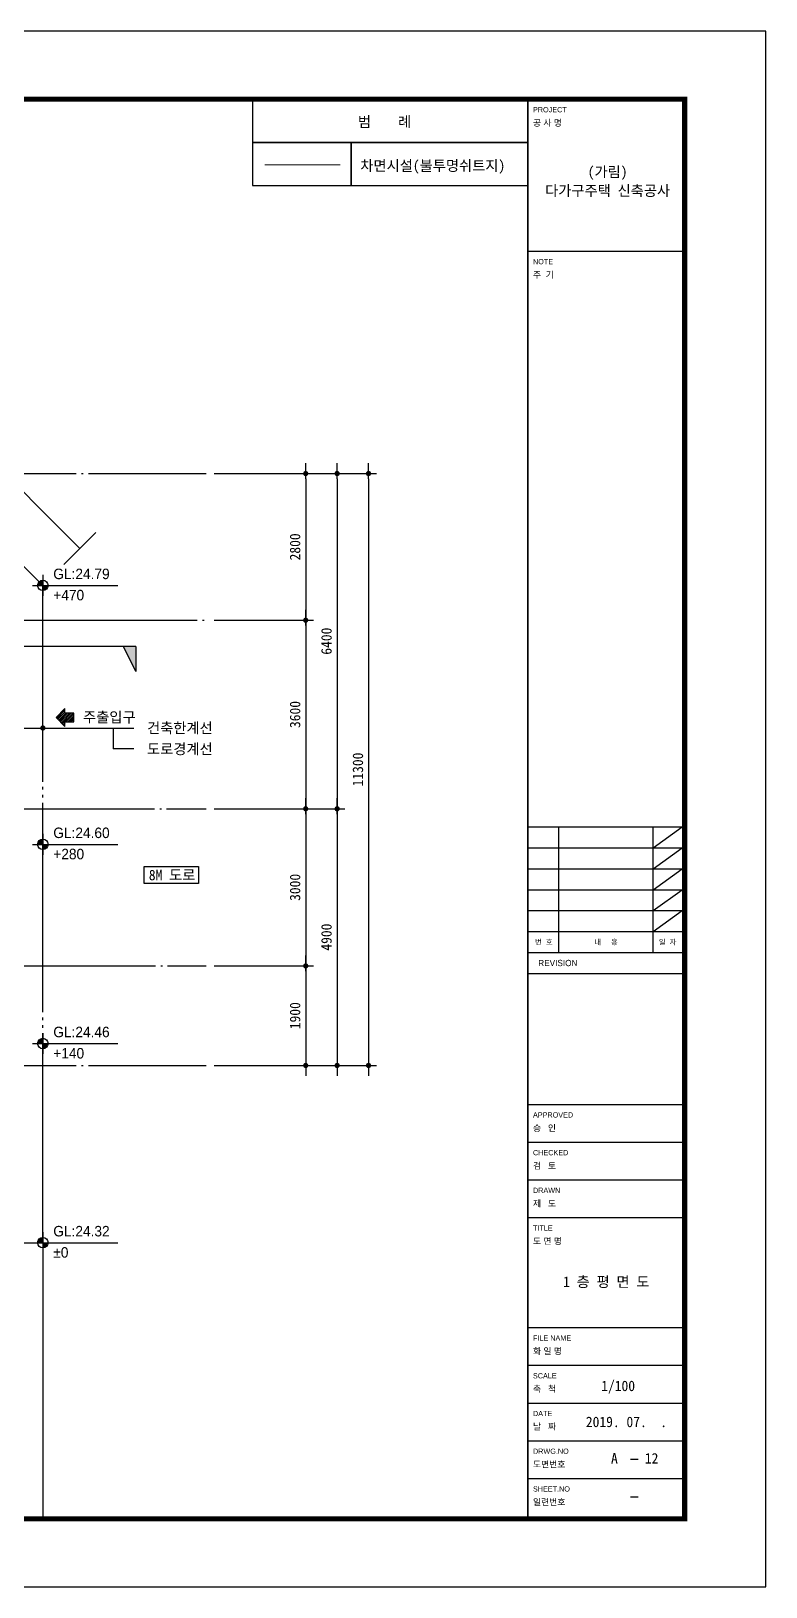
# Model space of a CAD drawing. Header units: millimetres. Extents: x 0 to 42050, y 0 to 29700.
# Drawn here: x 28011 to 42050, y 0 to 29700 of the extents above; entities that cross this region are included whole.
import ezdxf
from ezdxf.enums import TextEntityAlignment as Align

# ---------------------------------------------------------------- set-up
doc = ezdxf.new("R2010")
doc.units = ezdxf.units.MM
doc.header["$LTSCALE"] = 100
for name, pattern in [('CEN', [52.3, 50, -1, 0.3, -1]), ('DIV', [44, 40, -1, 0.5, -1, 0.5, -1]), ('HID', [2, 1, -1]), ('HIDDEN', [2, 1, -1]), ('HIDDEN2', [4.7625, 3.175, -1.5875])]:
    doc.linetypes.add(name, pattern=pattern)
for name, color, linetype in [('2SEC', 2, 'Continuous'), ('CEN', 1, 'CEN'), ('ETC', 6, 'Continuous'), ('FIX', 7, 'Continuous'), ('LAND', 2, 'DIV'), ('ms_l-도로', 7, 'Continuous'), ('ms_sb-건축한계선', 5, 'HIDDEN'), ('RXANNOT', 6, 'Continuous'), ('RXDIM', 7, 'Continuous'), ('RXLEADER', 7, 'Continuous'), ('RXSBTXT', 6, 'Continuous'), ('RXSYMBOL', 7, 'Continuous'), ('TEXT', 3, 'Continuous'), ('글씨', 3, 'Continuous')]:
    doc.layers.add(name, color=color, linetype=linetype)
doc.layers.add('지단-차량진입불가', color=1, linetype='Continuous', lineweight=0)
doc.styles.add('SIM', font='')
doc.styles.add('굴림체', font='')
doc.styles.add('울릉도L', font='')
doc.styles.get('SIM').set_extended_font_data('Gulim')
doc.styles.get('굴림체').set_extended_font_data('GulimChe')
doc.styles.get('울릉도L').set_extended_font_data('hy울릉도l')
doc.dimstyles.new('NDIM 100', dxfattribs={"dimscale": 100, "dimtxt": 2, "dimasz": 1, "dimexe": 1.5, "dimexo": 1.5, "dimgap": 1, "dimtad": 1, "dimdec": 0, "dimtxsty": '굴림체', "dimblk1": '_RXDOT', "dimblk2": '_RXDOT', "dimsah": 1, "dimcen": 3, "dimclrd": 6, "dimclre": 6, "dimclrt": 3, "dimazin": 3, "dimtfac": 1, "dimtdec": 0, "dimtix": 1, "dimtmove": 2, "dimatfit": 3, "dimldrblk": '_RXDOT'})

# ---------------------------------------------------------------- blocks, each defined once
blk = doc.blocks.new('A$C4838202B')
at = {"color": 3}
for p, q in [((750, 510), (810, 510)), ((750, 234.2), (810, 234.2)), ((750, 184.2), (810, 184.2)), ((750, 141), (810, 141)), ((750, 99), (810, 99))]:
    blk.add_line(p, q, dxfattribs=at)
at = {"color": 4}
for p, q in [((750, 290.2), (810, 290.2)), ((761.9, 242.2), (761.9, 290.2)), ((797.9, 242.2), (797.9, 290.2)), ((797.9, 282.2), (809, 290.2)), ((750, 282.2), (810, 282.2)), ((797.9, 274.2), (809, 282.2)), ((750, 274.2), (810, 274.2)), ((797.9, 266.2), (809, 274.2)), ((750, 266.2), (810, 266.2)), ((797.9, 258.2), (809, 266.2)), ((750, 258.2), (810, 258.2)), ((797.9, 250.2), (809, 258.2)), ((750, 250.2), (810, 250.2)), ((750.35, 242.2), (810, 242.2)), ((750, 169.8), (810, 169.8)), ((750, 155.4), (810, 155.4)), ((750, 84.6), (810, 84.6)), ((750, 70.2), (810, 70.2)), ((750, 55.8), (810, 55.8)), ((792.2, 48.6), (789.2, 48.6)), ((750, 41.4), (810, 41.4)), ((792.2, 34.2), (789.2, 34.2))]:
    blk.add_line(p, q, dxfattribs=at)
at = {"color": 2, "const_width": 2}
blk.add_lwpolyline([(32, 26), (810, 26), (810, 568), (32, 568)], close=True, dxfattribs=at)
at = {"color": 2, "const_width": 0.7}
blk.add_lwpolyline([(750, 568), (750, 26)], dxfattribs=at)
at = {"layer": 'DEFPOINTS'}
blk.add_lwpolyline([(0, 0), (841, 0), (841, 594), (0, 594)], close=True, dxfattribs=at)
at = {"color": 3, "style": '울릉도L'}
for s, height, p in [('PROJECT', 2, (752, 564)), ('NOTE', 2, (752, 506)), ('REVISION', 2.4, (754, 238.2)), ('APPROVED', 2, (752, 180.2)), ('CHECKED', 2, (752, 165.8)), ('DRAWN', 2, (752, 151.4)), ('TITLE', 2, (752, 137)), ('FILE NAME', 2, (752, 95)), ('SCALE', 2, (752, 80.6)), ('DATE', 2, (752, 66.2)), ('DRWG.NO', 2, (752, 51.8)), ('SHEET.NO', 2, (752, 37.4))]:
    blk.add_text(s, height=height, dxfattribs=at).set_placement(p, align=Align.MIDDLE_LEFT)
at = {"color": 6, "style": '울릉도L'}
for s, p in [('공 사 명', (752, 559)), ('주  기', (752, 501)), ('승   인', (752, 175.2)), ('검   토', (752, 160.8)), ('제   도', (752, 146.4)), ('도 면 명', (752, 132)), ('화 일 명', (752, 90)), ('축   척', (752, 75.6)), ('날   짜', (752, 61.2)), ('도면번호', (752, 46.8)), ('일련번호', (752, 32.4))]:
    blk.add_text(s, height=2.4, dxfattribs=at).set_placement(p, align=Align.MIDDLE_LEFT)
for s, p in [('번  호', (756.13, 246.2)), ('내     용', (779.9, 246.2)), ('일  자', (803.45, 246.2))]:
    blk.add_text(s, height=2, dxfattribs=at).set_placement(p, align=Align.MIDDLE_CENTER)
blk = doc.blocks.new('_RXDOT')
at = {"color": 0, "linetype": 'ByBlock'}
blk.add_line((-1, 0), (2, 0), dxfattribs=at)
at = {"color": 0, "linetype": 'ByBlock', "const_width": 0.5}
blk.add_lwpolyline([(-0.25, 0, 1), (0.25, 0, 1)], format="xyb", close=True, dxfattribs=at)
blk = doc.blocks.new('*D34')
at = {"layer": 'DEFPOINTS', "color": 0, "transparency": 16777216}
for p in [(31358, 21254), (31358, 18454), (33258, 18454)]:
    blk.add_point(p, dxfattribs=at)
at = {"layer": 'RXDIM', "color": 6, "lineweight": -2, "transparency": 16777216}
for p, q in [((31508, 21254), (33408, 21254)), ((33258, 21154), (33258, 18554)), ((31508, 18454), (33408, 18454))]:
    blk.add_line(p, q, dxfattribs=at)
at = {"layer": 'RXDIM', "color": 6, "lineweight": -2, "transparency": 16777216, "xscale": 100, "yscale": 100, "zscale": 100}
for p, rotation in [((33258, 21254), 90), ((33258, 18454), 270)]:
    blk.add_blockref('_RXDOT', p, dxfattribs=dict(at, rotation=rotation))
at = {"layer": 'RXDIM', "color": 3, "transparency": 16777216, "insert": (33055, 19854), "char_height": 200, "attachment_point": 5, "rotation": 90, "style": '굴림체'}
blk.add_mtext('\\A1;2800', dxfattribs=at)
blk = doc.blocks.new('*D35')
at = {"layer": 'DEFPOINTS', "color": 0, "transparency": 16777216}
for p in [(31358, 18454), (31358, 14854), (33258, 14854)]:
    blk.add_point(p, dxfattribs=at)
at = {"layer": 'RXDIM', "color": 6, "lineweight": -2, "transparency": 16777216}
for p, q in [((31508, 18454), (33408, 18454)), ((33258, 18354), (33258, 14954)), ((31508, 14854), (33408, 14854))]:
    blk.add_line(p, q, dxfattribs=at)
at = {"layer": 'RXDIM', "color": 6, "lineweight": -2, "transparency": 16777216, "xscale": 100, "yscale": 100, "zscale": 100}
for p, rotation in [((33258, 18454), 90), ((33258, 14854), 270)]:
    blk.add_blockref('_RXDOT', p, dxfattribs=dict(at, rotation=rotation))
at = {"layer": 'RXDIM', "color": 3, "transparency": 16777216, "insert": (33055, 16654), "char_height": 200, "attachment_point": 5, "rotation": 90, "style": '굴림체'}
blk.add_mtext('\\A1;3600', dxfattribs=at)
blk = doc.blocks.new('*D36')
at = {"layer": 'DEFPOINTS', "color": 0, "transparency": 16777216}
for p in [(31358, 21254), (31358, 14854), (33858, 14854)]:
    blk.add_point(p, dxfattribs=at)
at = {"layer": 'RXDIM', "color": 6, "lineweight": -2, "transparency": 16777216}
for p, q in [((31508, 21254), (34008, 21254)), ((33858, 21154), (33858, 14954)), ((31508, 14854), (34008, 14854))]:
    blk.add_line(p, q, dxfattribs=at)
at = {"layer": 'RXDIM', "color": 6, "lineweight": -2, "transparency": 16777216, "xscale": 100, "yscale": 100, "zscale": 100}
for p, rotation in [((33858, 21254), 90), ((33858, 14854), 270)]:
    blk.add_blockref('_RXDOT', p, dxfattribs=dict(at, rotation=rotation))
at = {"layer": 'RXDIM', "color": 3, "transparency": 16777216, "insert": (33655, 18054), "char_height": 200, "attachment_point": 5, "rotation": 90, "style": '굴림체'}
blk.add_mtext('\\A1;6400', dxfattribs=at)
blk = doc.blocks.new('*D37')
at = {"layer": 'DEFPOINTS', "color": 0, "transparency": 16777216}
for p in [(31358, 14854), (31358, 11854), (33258, 11854)]:
    blk.add_point(p, dxfattribs=at)
at = {"layer": 'RXDIM', "color": 6, "lineweight": -2, "transparency": 16777216}
for p, q in [((31508, 14854), (33408, 14854)), ((33258, 14754), (33258, 11954)), ((31508, 11854), (33408, 11854))]:
    blk.add_line(p, q, dxfattribs=at)
at = {"layer": 'RXDIM', "color": 6, "lineweight": -2, "transparency": 16777216, "xscale": 100, "yscale": 100, "zscale": 100}
for p, rotation in [((33258, 14854), 90), ((33258, 11854), 270)]:
    blk.add_blockref('_RXDOT', p, dxfattribs=dict(at, rotation=rotation))
at = {"layer": 'RXDIM', "color": 3, "transparency": 16777216, "insert": (33055, 13354), "char_height": 200, "attachment_point": 5, "rotation": 90, "style": '굴림체'}
blk.add_mtext('\\A1;3000', dxfattribs=at)
blk = doc.blocks.new('*D38')
at = {"layer": 'DEFPOINTS', "color": 0, "transparency": 16777216}
for p in [(31358, 11854), (31358, 9954), (33258, 9954)]:
    blk.add_point(p, dxfattribs=at)
at = {"layer": 'RXDIM', "color": 6, "lineweight": -2, "transparency": 16777216}
for p, q in [((31508, 11854), (33408, 11854)), ((33258, 11754), (33258, 10054)), ((31508, 9954), (33408, 9954))]:
    blk.add_line(p, q, dxfattribs=at)
at = {"layer": 'RXDIM', "color": 6, "lineweight": -2, "transparency": 16777216, "xscale": 100, "yscale": 100, "zscale": 100}
for p, rotation in [((33258, 11854), 90), ((33258, 9954), 270)]:
    blk.add_blockref('_RXDOT', p, dxfattribs=dict(at, rotation=rotation))
at = {"layer": 'RXDIM', "color": 3, "transparency": 16777216, "insert": (33055, 10904), "char_height": 200, "attachment_point": 5, "rotation": 90, "style": '굴림체'}
blk.add_mtext('\\A1;1900', dxfattribs=at)
blk = doc.blocks.new('*D39')
at = {"layer": 'DEFPOINTS', "color": 0, "transparency": 16777216}
for p in [(31358, 21254), (31358, 9954), (34458, 9954)]:
    blk.add_point(p, dxfattribs=at)
at = {"layer": 'RXDIM', "color": 6, "lineweight": -2, "transparency": 16777216}
for p, q in [((31508, 21254), (34608, 21254)), ((34458, 21154), (34458, 10054)), ((31508, 9954), (34608, 9954))]:
    blk.add_line(p, q, dxfattribs=at)
at = {"layer": 'RXDIM', "color": 6, "lineweight": -2, "transparency": 16777216, "xscale": 100, "yscale": 100, "zscale": 100}
for p, rotation in [((34458, 21254), 90), ((34458, 9954), 270)]:
    blk.add_blockref('_RXDOT', p, dxfattribs=dict(at, rotation=rotation))
at = {"layer": 'RXDIM', "color": 3, "transparency": 16777216, "insert": (34255, 15604), "char_height": 200, "attachment_point": 5, "rotation": 90, "style": '굴림체'}
blk.add_mtext('\\A1;11300', dxfattribs=at)
blk = doc.blocks.new('ertkjelrky')
at = {"layer": 'LAND'}
blk.add_lwpolyline([(17000, -3536), (13464, 0), (0, 0), (0, -15436), (0, -16083), (17000, -16083)], close=True, dxfattribs=at)
at = {"layer": 'ms_sb-건축한계선', "linetype": 'HIDDEN2', "ltscale": 0.5}
for points in [[(16000, -16083), (16000, -3950), (13050, -1000), (0, -1000)], [(500, -1000), (500, -15583), (16000, -15583)]]:
    blk.add_lwpolyline(points, dxfattribs=at)
blk = doc.blocks.new('*D46')
at = {"layer": 'DEFPOINTS', "color": 0, "transparency": 16777216}
for p in [(31358, 14854), (31358, 9954), (33858, 9954)]:
    blk.add_point(p, dxfattribs=at)
at = {"layer": 'RXDIM', "color": 6, "lineweight": -2, "transparency": 16777216}
for p, q in [((31508, 14854), (34008, 14854)), ((33858, 14754), (33858, 10054)), ((31508, 9954), (34008, 9954))]:
    blk.add_line(p, q, dxfattribs=at)
at = {"layer": 'RXDIM', "color": 6, "lineweight": -2, "transparency": 16777216, "xscale": 100, "yscale": 100, "zscale": 100}
for p, rotation in [((33858, 14854), 90), ((33858, 9954), 270)]:
    blk.add_blockref('_RXDOT', p, dxfattribs=dict(at, rotation=rotation))
at = {"layer": 'RXDIM', "color": 3, "transparency": 16777216, "insert": (33655, 12404), "char_height": 200, "attachment_point": 5, "rotation": 90, "style": '굴림체'}
blk.add_mtext('\\A1;4900', dxfattribs=at)
blk = doc.blocks.new('arrow19')
at = {"color": 0}
for p, q in [((0, -0.2), (0.45, 0.25)), ((0, -0.1), (0.35, 0.25)), ((0, 0.1), (0.15, 0.25)), ((0, 0), (0.25, 0.25)), ((0, 0.2), (0.05, 0.25)), ((0.051, -0.25), (0.65, 0.35)), ((0.151, -0.25), (0.7, 0.3)), ((0.251, -0.25), (0.75, 0.25)), ((0.351, -0.25), (0.801, 0.199)), ((0.451, -0.25), (0.851, 0.149)), ((0.5, 0.4), (0.55, 0.45)), ((0.5, 0.3), (0.6, 0.4)), ((0.5, -0.301), (0.901, 0.099)), ((0.5, -0.402), (0.951, 0.049))]:
    blk.add_line(p, q, dxfattribs=at)
blk.add_lwpolyline([(0, 0.25), (0, -0.25), (0.5, -0.25), (0.5, -0.5), (1, 0), (0.5, 0.5), (0.5, 0.25)], close=True, dxfattribs=at)
blk = doc.blocks.new('*B61', base_point=(28235, 10373))
at = {"layer": 'RXSYMBOL'}
for p, q in [((28235, 10573), (28235, 10173)), ((28035, 10373), (29669, 10373))]:
    blk.add_line(p, q, dxfattribs=at)
blk.add_circle((28235, 10373), 100, dxfattribs=at)
for points in [[(28235, 10373), (28235, 10473), (28135, 10373), (28165, 10444)], [(28235, 10373), (28235, 10273), (28335, 10373), (28306, 10302)]]:
    blk.add_solid(points, dxfattribs=at)
at = {"layer": 'RXSBTXT', "color": 3, "style": 'SIM'}
for s, p in [('GL:24.46', (28435, 10493)), ('+140', (28435, 10087))]:
    blk.add_text(s, height=200, dxfattribs=at).set_placement(p)
blk = doc.blocks.new('*B63', base_point=(28235, 19118))
at = {"layer": 'RXSYMBOL'}
for p, q in [((28235, 19318), (28235, 18918)), ((28035, 19118), (29669, 19118))]:
    blk.add_line(p, q, dxfattribs=at)
blk.add_circle((28235, 19118), 100, dxfattribs=at)
for points in [[(28235, 19118), (28235, 19218), (28135, 19118), (28165, 19189)], [(28235, 19118), (28235, 19018), (28335, 19118), (28306, 19047)]]:
    blk.add_solid(points, dxfattribs=at)
at = {"layer": 'RXSBTXT', "color": 3, "style": 'SIM'}
for s, p in [('GL:24.79', (28435, 19238)), ('+470', (28435, 18833))]:
    blk.add_text(s, height=200, dxfattribs=at).set_placement(p)
blk = doc.blocks.new('*B65', base_point=(28235, 6571))
at = {"layer": 'RXSYMBOL'}
for p, q in [((28035, 6571), (29669, 6571)), ((28235, 6771), (28235, 6371))]:
    blk.add_line(p, q, dxfattribs=at)
blk.add_circle((28235, 6571), 100, dxfattribs=at)
for points in [[(28235, 6571), (28235, 6671), (28135, 6571), (28165, 6641)], [(28235, 6571), (28235, 6471), (28335, 6571), (28306, 6500)]]:
    blk.add_solid(points, dxfattribs=at)
at = {"layer": 'RXSBTXT', "color": 3, "style": 'SIM'}
for s, p in [('GL:24.32', (28435, 6691)), ('±0', (28435, 6286))]:
    blk.add_text(s, height=200, dxfattribs=at).set_placement(p)
blk = doc.blocks.new('*B67', base_point=(28235, 14175))
at = {"layer": 'RXSYMBOL'}
for p, q in [((28235, 14375), (28235, 13975)), ((28035, 14175), (29668, 14175))]:
    blk.add_line(p, q, dxfattribs=at)
blk.add_circle((28235, 14175), 100, dxfattribs=at)
for points in [[(28235, 14175), (28235, 14275), (28135, 14175), (28165, 14246)], [(28235, 14175), (28235, 14075), (28335, 14175), (28306, 14105)]]:
    blk.add_solid(points, dxfattribs=at)
at = {"layer": 'RXSBTXT', "color": 3, "style": 'SIM'}
for s, p in [('GL:24.60', (28435, 14295)), ('+280', (28435, 13890))]:
    blk.add_text(s, height=200, dxfattribs=at).set_placement(p)
blk = doc.blocks.new('단면표시')
at = {"layer": '2SEC', "color": 2}
blk.add_lwpolyline([(54172, 16194), (54062, 16194), (54439, 16571), (54816, 16194), (54706, 16194)], dxfattribs=at)
blk.add_circle((54439, 16194), 267, dxfattribs=at)
for points in [[(54172, 16194), (54062, 16194), (54193, 16296), (54250, 16382)], [(54439, 16460), (54439, 16571), (54337, 16440), (54250, 16382)], [(54439, 16460), (54439, 16571), (54541, 16440), (54627, 16382)], [(54706, 16194), (54816, 16194), (54685, 16296), (54627, 16382)]]:
    blk.add_solid(points, dxfattribs=at)
blk = doc.blocks.new('eksdua')
at = {"layer": '2SEC'}
for points in [[(0, 7165), (-479, 7165), (0, 6930)], [(8500, 7165), (8021, 7165), (8500, 6930)], [(15176, 0), (15176, -479), (14941, 0)]]:
    blk.add_hatch(color=256, dxfattribs=at).paths.add_polyline_path(points)
blk.add_line((15176, 0), (-4587, 0), dxfattribs=at)
for points in [[(0, -12098), (0, 7165), (-479, 7165), (0, 6930)], [(8500, 7165), (8021, 7165), (8500, 6930)], [(8500, 7165), (8500, -12098)], [(15176, 0), (15176, -479), (14941, 0)]]:
    blk.add_lwpolyline(points, dxfattribs=at)
at = {"layer": '2SEC', "yscale": 1.200000000000727}
for p, xscale, zscale, rotation in [((-70233, 19432), -1.200000000004365, 1.199999999999999, 180), ((19432, -77745), 1.200000000000727, 1.200000000000727, 90), ((27932, -77745), 1.200000000000727, 1.200000000000727, 90)]:
    blk.add_blockref('단면표시', p, dxfattribs=dict(at, xscale=xscale, zscale=zscale, rotation=rotation))
at = {"layer": 'RXANNOT', "color": 3, "style": '굴림체'}
for s, p in [('단3', (-4907, 0)), ('단1', (0, -12418)), ('단2', (8500, -12418))]:
    blk.add_text(s, height=200, dxfattribs=at).set_placement(p, align=Align.MIDDLE)

msp = doc.modelspace()

# ---------------------------------------------------------------- linework, layer by layer
msp.add_line((32238, 26751.3), (37500, 26751.3))
for points in [[(37500, 28400), (1600, 28400), (1600, 1300), (37500, 1300)], [(32238, 27575.6), (37500, 27575.6), (37500, 28400), (32238, 28400)], [(32238, 26751.3), (34124.3, 26751.3), (34124.3, 27575.6), (32238, 27575.6)], [(34124.3, 26751.3), (37500, 26751.3), (37500, 27575.6), (34124.3, 27575.6)]]:
    msp.add_lwpolyline(points, close=True)
at = {"color": 10, "linetype": 'HID', "const_width": 20}
msp.add_lwpolyline([(32476, 27146.3), (33918.7, 27146.3)], dxfattribs=at)
at = {"layer": 'CEN'}
for p, q in [((8185.2, 21253.7), (31357.6, 21253.7)), ((26186.7, 18453.7), (31357.6, 18453.7)), ((14909.2, 14853.7), (31357.6, 14853.7)), ((14928.9, 11853.7), (31357.6, 11853.7)), ((8185.2, 9953.7), (31357.6, 9953.7))]:
    msp.add_line(p, q, dxfattribs=at)
at = {"layer": 'ETC', "color": 6}
msp.add_lwpolyline([(30168.3, 13429.8), (30168.3, 13749.8), (31209.4, 13749.8), (31209.4, 13429.8)], close=True, dxfattribs=at)
at = {"layer": 'ms_l-도로', "lineweight": 30, "ltscale": 7}
msp.add_line((28235.2, 6570.7), (28235.2, 1300), dxfattribs=at)
at = {"layer": 'RXLEADER', "color": 6}
for p in [(29576.2, 16396), (29976.2, 15996)]:
    msp.add_line(p, (29576.2, 15996), dxfattribs=at)
msp.add_lwpolyline([(27285.2, 16396), (29976.2, 16396)], dxfattribs=at)
at = {"layer": 'RXLEADER', "color": 6, "const_width": 50}
msp.add_lwpolyline([(28210.2, 16396, 1), (28260.2, 16396, 1)], format="xyb", close=True, dxfattribs=at)
at = {"layer": '지단-차량진입불가'}
for points in [[(1650, 23653.7), (25113.9, 23653.7), (28942.3, 19825.3)], [(28636.3, 19519.2), (29248.4, 20131.4)]]:
    msp.add_lwpolyline(points, dxfattribs=at)

# ---------------------------------------------------------------- block references
at = {"xscale": 50, "yscale": 50, "zscale": 50}
msp.add_blockref('A$C4838202B', (0, 0), dxfattribs=at)
at = {"layer": '2SEC'}
msp.add_blockref('eksdua', (14835.2, 17953.7), dxfattribs=at)
at = {"layer": 'FIX', "xscale": 341.9745154040979, "yscale": 341.974515404087, "zscale": 341.9745154042417, "rotation": 180}
msp.add_blockref('arrow19', (28829.6, 16596.7), dxfattribs=at)
at = {"layer": 'LAND'}
msp.add_blockref('ertkjelrky', (11235.2, 22653.7), dxfattribs=at)
at = {"layer": 'RXSYMBOL'}
for name, p in [('*B63', (28235.2, 19118.2)), ('*B67', (28235.2, 14175.3)), ('*B61', (28235.2, 10373)), ('*B65', (28235.2, 6570.7))]:
    msp.add_blockref(name, p, dxfattribs=at)

# ---------------------------------------------------------------- texts
at = {"layer": 'RXANNOT', "color": 3, "style": '굴림체'}
msp.add_text('주출입구', height=200, dxfattribs=at).set_placement((29505.5, 16603.4), align=Align.MIDDLE_CENTER)
for s, p in [('건축한계선', (30226.2, 16396)), ('도로경계선', (30226.2, 15996))]:
    msp.add_text(s, height=200, dxfattribs=at).set_placement(p, align=Align.MIDDLE_LEFT)
at = {"layer": 'TEXT', "style": '굴림체'}
for s, p in [('(가림)', (39025.6, 27014)), ('다가구주택 신축공사', (39025.6, 26654)), ('8M 도로', (30704.9, 13589.8)), ('1 층 평 면 도', (39000, 5825)), ('1/100', (39226.7, 3837.3))]:
    msp.add_text(s, height=200, dxfattribs=at).set_placement(p, align=Align.MIDDLE_CENTER)
msp.add_text('2019. 07.  .', height=200, dxfattribs=at).set_placement((40161.1, 3150), align=Align.MIDDLE_RIGHT)
msp.add_text('A    12', height=200, dxfattribs=at).set_placement((39091, 2355))
at = {"layer": '글씨', "style": '굴림체'}
for s, p in [('범    례', (34253.7, 27870.1)), ('차면시설(불투명쉬트지)', (34301, 27031.4))]:
    msp.add_text(s, height=200, dxfattribs=at).set_placement(p)

# ---------------------------------------------------------------- dimensions: what is measured, and where the dimension line sits
at = {"layer": 'RXDIM'}
for base, p1, p2, picture, middle in [((33257.6, 18453.7), (31357.6, 21253.7), (31357.6, 18453.7), '*D34', (33055.3, 19853.7)), ((33857.6, 14853.7), (31357.6, 21253.7), (31357.6, 14853.7), '*D36', (33655.1, 18053.7)), ((34457.6, 9953.7), (31357.6, 21253.7), (31357.6, 9953.7), '*D39', (34254.9, 15603.7)), ((33257.6, 14853.7), (31357.6, 18453.7), (31357.6, 14853.7), '*D35', (33055.3, 16653.7)), ((33257.6, 11853.7), (31357.6, 14853.7), (31357.6, 11853.7), '*D37', (33055.3, 13353.7)), ((33857.6, 9953.7), (31357.6, 14853.7), (31357.6, 9953.7), '*D46', (33655.1, 12403.7)), ((33257.6, 9953.7), (31357.6, 11853.7), (31357.6, 9953.7), '*D38', (33054.9, 10903.7))]:
    dim = msp.add_linear_dim(base=base, p1=p1, p2=p2, angle=90, dimstyle='NDIM 100', dxfattribs=at)
    dim.commit()
    dim.dimension.update_dxf_attribs({"geometry": picture, "text_midpoint": middle})

doc.saveas('drawing.dxf')
